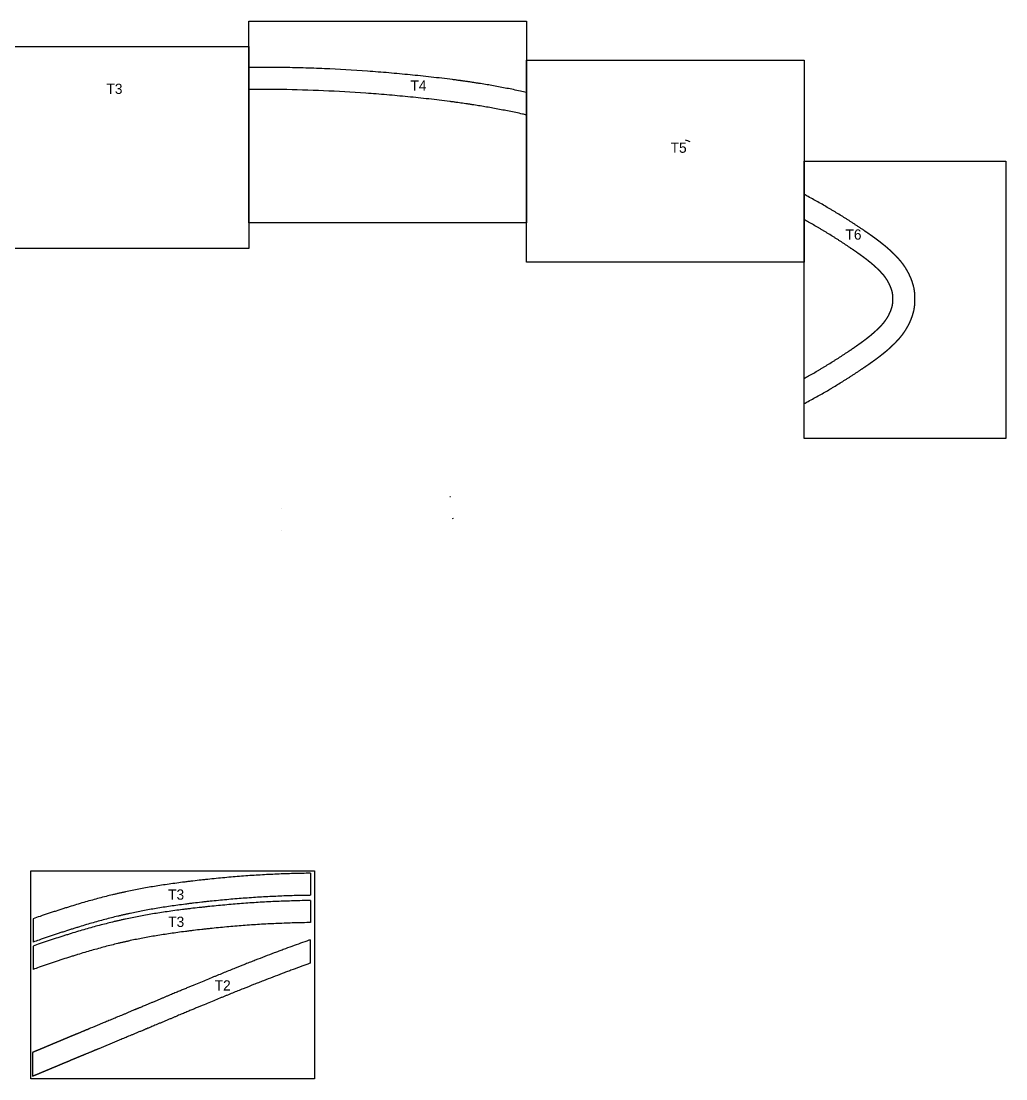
# Model space of a CAD drawing. Header units: inches. Extents: x -258 to 221, y -290 to -19.
# Drawn here: x 63.8 to 219.9, y -290.1 to -122.3 of the extents above; entities that cross this region are included whole.
import ezdxf

# ---------------------------------------------------------------- set-up
doc = ezdxf.new("R2010")
doc.units = ezdxf.units.IN
doc.header["$MEASUREMENT"] = 0

msp = doc.modelspace()

# ---------------------------------------------------------------- linework, layer by layer
at = {"color": 7, "linetype": 'Continuous', "lineweight": 25}
for p, q in [((132.31, -131.61), (132.18, -131.59)), ((131.86, -135.08), (131.73, -135.07)), ((131.73, -197.71), (131.86, -197.69)), ((105.05, -199.6), (105.06, -199.6)), ((132.18, -201.18), (132.31, -201.16)), ((105.1, -203.1), (105.12, -203.1))]:
    msp.add_line(p, q, dxfattribs=at)
for p, q in [((109.67, -257.45), (109.67, -260.95)), ((109.67, -261.77), (109.67, -265.27)), ((65.67, -264.67), (65.67, -268.38)), ((109.59, -268.01), (109.59, -271.72)), ((65.67, -269), (65.67, -272.71)), ((65.59, -285.87), (65.59, -289.66))]:
    msp.add_line(p, q)
for points in [[(99.89, -122.32), (143.89, -122.32), (143.89, -154.32), (99.89, -154.32)], [(55.89, -126.35), (99.89, -126.35), (99.89, -158.35), (55.89, -158.35)], [(143.89, -128.52), (187.89, -128.52), (187.89, -160.52), (143.89, -160.52)], [(187.89, -144.52), (219.89, -144.52), (219.89, -188.52), (187.89, -188.52)], [(65.3, -257.05), (110.3, -257.05), (110.3, -290.05), (65.3, -290.05)]]:
    msp.add_lwpolyline(points, close=True)
for points, degree, knots in [([(105.1, -129.67), (105.07, -129.67), (105, -129.67), (104.86, -129.67), (104.63, -129.66), (104.31, -129.66), (104.01, -129.66), (103.77, -129.65), (103.55, -129.65), (103.26, -129.65), (102.81, -129.65), (102.24, -129.65), (101.57, -129.65), (100.89, -129.65), (100.33, -129.66), (100, -129.66), (99.89, -129.67)], 3, [-0.00000721, -0.00000721, -0.00000721, -0.00000721, 0.00096936, 0.00194593, 0.00389907, 0.00780535, 0.01171163, 0.01366477, 0.01561791, 0.01952419, 0.02343047, 0.03124303, 0.03905559, 0.04686815, 0.05468071, 0.05851507, 0.05851507, 0.05851507, 0.05851507]), ([(132.18, -131.59), (131.05, -131.45), (128.8, -131.18), (125.43, -130.83), (122.05, -130.52), (117.54, -130.16), (113.02, -129.9), (108.5, -129.73), (106.23, -129.69), (105.1, -129.67)], 3, [-0.000013, -0.000013, -0.000013, -0.000013, 0.125058, 0.250129, 0.3752, 0.500271, 0.750413, 0.875484, 1.000555, 1.000555, 1.000555, 1.000555]), ([(143.89, -133.61), (143.56, -133.54), (142.52, -133.32), (140.79, -132.97), (139.03, -132.64), (137.64, -132.4), (136.78, -132.26), (136.09, -132.15), (135.57, -132.07), (135.05, -131.99), (134.53, -131.91), (134.09, -131.85), (133.74, -131.8), (133.52, -131.77), (133.35, -131.75), (133.17, -131.72), (132.93, -131.69), (132.68, -131.66), (132.47, -131.63), (132.36, -131.62), (132.31, -131.61)], 3, [0.8298899, 0.8298899, 0.8298899, 0.8298899, 0.843759, 0.8750098, 0.9062607, 0.9218861, 0.9375115, 0.9453243, 0.953137, 0.9609497, 0.9687624, 0.9765751, 0.9804815, 0.9843878, 0.986341, 0.9882942, 0.9922005, 0.9961069, 0.9980601, 1.0000133, 1.0000133, 1.0000133, 1.0000133]), ([(105.05, -133.17), (105.02, -133.17), (104.95, -133.17), (104.82, -133.17), (104.65, -133.16), (104.46, -133.16), (104.21, -133.16), (103.91, -133.16), (103.47, -133.15), (102.91, -133.15), (102.24, -133.15), (101.58, -133.15), (100.92, -133.15), (100.35, -133.16), (100.01, -133.16), (99.89, -133.17)], 3, [0.00000335, 0.00000335, 0.00000335, 0.00000335, 0.00097991, 0.00195647, 0.00390959, 0.00586271, 0.00781582, 0.01172206, 0.01562829, 0.02344077, 0.03125324, 0.03906571, 0.04687818, 0.05469065, 0.05906756, 0.05906756, 0.05906756, 0.05906756]), ([(131.73, -135.07), (130.63, -134.92), (128.41, -134.66), (125.08, -134.31), (121.75, -134), (117.3, -133.65), (111.74, -133.33), (107.28, -133.2), (105.05, -133.17)], 3, [0, 0, 0, 0, 0.125064, 0.250128, 0.375193, 0.500257, 0.750385, 1.000514, 1.000514, 1.000514, 1.000514]), ([(143.89, -137.19), (143.68, -137.14), (143.12, -137.02), (141.86, -136.75), (140.12, -136.41), (138.41, -136.09), (137.06, -135.85), (136.22, -135.72), (135.55, -135.61), (135.04, -135.53), (134.53, -135.45), (134.02, -135.38), (133.51, -135.31), (133.09, -135.25), (132.75, -135.2), (132.47, -135.16), (132.22, -135.13), (132.02, -135.1), (131.91, -135.09), (131.86, -135.08)], 3, [0.819116, 0.819116, 0.819116, 0.819116, 0.8281186, 0.8437432, 0.8749926, 0.9062419, 0.9218666, 0.9374913, 0.9453036, 0.953116, 0.9609283, 0.9687406, 0.976553, 0.9843653, 0.9882715, 0.9921777, 0.9960838, 0.9980369, 0.99999, 0.99999, 0.99999, 0.99999]), ([(197.7, -155.73), (197.68, -155.71), (197.63, -155.68), (197.53, -155.61), (197.42, -155.53), (197.3, -155.45), (197.17, -155.36), (197.01, -155.25), (196.81, -155.12), (196.61, -154.99), (196.42, -154.86), (196.22, -154.73), (195.96, -154.55), (195.63, -154.34), (195.23, -154.08), (194.83, -153.82), (194.29, -153.49), (193.62, -153.07), (192.94, -152.66), (192.4, -152.33), (191.86, -152.01), (191.17, -151.61), (190.32, -151.12), (189.45, -150.64), (188.64, -150.19), (188.11, -149.91), (187.89, -149.79)], 3, [-0.0000142, -0.0000142, -0.0000142, -0.0000142, 0.0009624, 0.001939, 0.0038922, 0.0058453, 0.0077985, 0.0117049, 0.0156112, 0.0195176, 0.0234239, 0.0273303, 0.0312367, 0.0390494, 0.0468621, 0.0546748, 0.0624875, 0.0781129, 0.0937384, 0.1015511, 0.1093638, 0.1249892, 0.1406147, 0.1562401, 0.1718655, 0.1829995, 0.1829995, 0.1829995, 0.1829995]), ([(195.72, -158.61), (195.71, -158.6), (195.68, -158.59), (195.63, -158.55), (195.57, -158.51), (195.51, -158.47), (195.43, -158.41), (195.33, -158.35), (195.21, -158.26), (195.05, -158.15), (194.86, -158.03), (194.67, -157.9), (194.48, -157.77), (194.29, -157.65), (194.04, -157.48), (193.72, -157.27), (193.33, -157.02), (192.95, -156.78), (192.43, -156.45), (191.78, -156.05), (191.13, -155.65), (190.61, -155.34), (190.09, -155.03), (189.42, -154.64), (188.64, -154.2), (188.13, -153.91), (187.89, -153.77)], 3, [0.0000108, 0.0000108, 0.0000108, 0.0000108, 0.000499, 0.0009873, 0.0019638, 0.0029404, 0.0039169, 0.00587, 0.0078231, 0.0117293, 0.0156354, 0.0195416, 0.0234478, 0.0273539, 0.0312601, 0.0390724, 0.0468848, 0.0546971, 0.0625095, 0.0781341, 0.0937588, 0.1015711, 0.1093835, 0.1250082, 0.1406328, 0.1538315, 0.1538315, 0.1538315, 0.1538315]), ([(205.18, -164.04), (205.18, -164.04), (205.17, -164.02), (205.16, -163.99), (205.15, -163.94), (205.11, -163.84), (205.05, -163.63), (204.93, -163.31), (204.8, -162.99), (204.71, -162.78), (204.65, -162.67), (204.61, -162.58), (204.57, -162.49), (204.52, -162.39), (204.42, -162.19), (204.26, -161.9), (204.08, -161.61), (203.96, -161.4), (203.85, -161.24), (203.74, -161.08), (203.63, -160.92), (203.52, -160.78), (203.45, -160.68), (203.39, -160.61), (203.33, -160.53), (203.26, -160.44), (203.15, -160.32), (203.04, -160.19), (202.97, -160.11), (202.93, -160.06), (202.9, -160.02), (202.87, -159.99), (202.83, -159.95), (202.77, -159.88), (202.66, -159.77), (202.55, -159.65), (202.48, -159.57), (202.44, -159.53), (202.4, -159.5), (202.37, -159.47), (202.34, -159.43), (202.27, -159.36), (202.16, -159.26), (202.05, -159.15), (201.97, -159.07), (201.91, -159.01), (201.85, -158.96), (201.77, -158.88), (201.63, -158.75), (201.44, -158.58), (201.27, -158.44), (201.14, -158.32), (201.03, -158.22), (200.96, -158.16), (200.91, -158.13), (200.88, -158.1), (200.85, -158.07), (200.81, -158.04), (200.74, -157.98), (200.6, -157.86), (200.4, -157.71), (200.24, -157.57), (200.1, -157.47), (199.98, -157.37), (199.9, -157.31), (199.86, -157.28), (199.84, -157.27), (199.82, -157.25), (199.81, -157.24), (199.79, -157.23), (199.75, -157.2), (199.68, -157.15), (199.57, -157.06), (199.45, -156.97), (199.31, -156.87), (199.18, -156.77), (199.04, -156.67), (198.92, -156.59), (198.84, -156.53), (198.8, -156.5), (198.78, -156.48), (198.76, -156.47), (198.75, -156.46), (198.73, -156.45), (198.7, -156.42), (198.64, -156.39), (198.58, -156.34), (198.5, -156.29), (198.39, -156.21), (198.23, -156.09), (197.92, -155.88), (197.7, -155.73)], 2, [-0.000723, -0.000723, -0.000723, 0.000744, 0.00221, 0.005142, 0.011006, 0.022735, 0.046192, 0.077468, 0.100926, 0.112654, 0.120473, 0.128293, 0.136112, 0.14784, 0.171298, 0.202574, 0.226031, 0.241669, 0.257308, 0.272946, 0.288584, 0.300313, 0.308132, 0.315951, 0.32377, 0.335499, 0.351137, 0.362865, 0.36873, 0.372639, 0.376549, 0.380458, 0.386323, 0.398051, 0.413689, 0.425418, 0.431282, 0.435192, 0.439102, 0.443011, 0.448875, 0.460604, 0.476242, 0.487971, 0.49579, 0.503609, 0.511428, 0.523157, 0.546614, 0.570071, 0.58571, 0.601348, 0.613076, 0.618941, 0.62285, 0.62676, 0.630669, 0.636534, 0.648262, 0.67172, 0.695177, 0.710815, 0.726453, 0.738182, 0.744046, 0.746978, 0.748933, 0.750888, 0.752843, 0.755775, 0.761639, 0.773368, 0.789006, 0.804644, 0.820282, 0.835921, 0.851559, 0.863287, 0.869152, 0.872084, 0.874039, 0.875993, 0.877948, 0.88088, 0.886745, 0.894564, 0.902383, 0.914111, 0.92975, 0.953207, 1.000122, 1.000122, 1.000122]), ([(201.82, -165.03), (201.77, -164.86), (201.66, -164.56), (201.57, -164.35), (201.51, -164.2), (201.45, -164.08), (201.39, -163.96), (201.32, -163.82), (201.18, -163.56), (200.97, -163.23), (200.81, -162.99), (200.71, -162.86), (200.64, -162.77), (200.59, -162.71), (200.55, -162.65), (200.47, -162.57), (200.4, -162.48), (200.35, -162.42), (200.32, -162.39), (200.29, -162.36), (200.27, -162.34), (200.24, -162.31), (200.19, -162.25), (200.11, -162.17), (200.03, -162.08), (199.97, -162.02), (199.94, -161.98), (199.91, -161.95), (199.88, -161.93), (199.85, -161.9), (199.8, -161.84), (199.71, -161.75), (199.6, -161.65), (199.49, -161.55), (199.39, -161.45), (199.26, -161.33), (199.07, -161.16), (198.88, -160.99), (198.75, -160.88), (198.69, -160.83), (198.65, -160.8), (198.63, -160.77), (198.6, -160.75), (198.57, -160.72), (198.51, -160.67), (198.38, -160.57), (198.21, -160.44), (198.07, -160.32), (197.95, -160.23), (197.84, -160.14), (197.77, -160.09), (197.73, -160.06), (197.7, -160.03), (197.67, -160.01), (197.64, -159.99), (197.57, -159.94), (197.47, -159.86), (197.36, -159.78), (197.24, -159.69), (197.11, -159.6), (196.99, -159.51), (196.87, -159.42), (196.8, -159.37), (196.76, -159.34), (196.74, -159.33), (196.73, -159.32), (196.71, -159.31), (196.7, -159.3), (196.66, -159.27), (196.6, -159.23), (196.5, -159.16), (196.38, -159.07), (196.23, -158.96), (195.93, -158.76), (195.72, -158.61)], 2, [0.0006758, 0.0006758, 0.0006758, 0.0475148, 0.0787408, 0.1021603, 0.1177733, 0.1333863, 0.1489993, 0.1724188, 0.2192578, 0.2660968, 0.2895163, 0.3051293, 0.316839, 0.3246455, 0.3363552, 0.3519682, 0.363678, 0.3695329, 0.3734361, 0.3773394, 0.3812426, 0.3870975, 0.3988072, 0.4144202, 0.42613, 0.4319849, 0.4358881, 0.4397914, 0.4436946, 0.4495495, 0.4612592, 0.4768722, 0.4924852, 0.5080982, 0.5237112, 0.5471307, 0.5783567, 0.6017762, 0.6134859, 0.6193408, 0.6232441, 0.6271473, 0.6310506, 0.6369054, 0.6486152, 0.6720347, 0.6954542, 0.7110672, 0.7266802, 0.7383899, 0.7442448, 0.748148, 0.7520513, 0.7559545, 0.7618094, 0.7735192, 0.7891322, 0.8047452, 0.8203582, 0.8359711, 0.8515841, 0.8632939, 0.8691488, 0.8720762, 0.8740278, 0.8759795, 0.8779311, 0.8808585, 0.8867134, 0.8984231, 0.9140361, 0.9296491, 0.9530686, 0.9999076, 0.9999076, 0.9999076]), ([(205.44, -165.45), (205.44, -165.45), (205.44, -165.45), (205.44, -165.44), (205.44, -165.43), (205.44, -165.4), (205.43, -165.35), (205.43, -165.28), (205.42, -165.21), (205.41, -165.15), (205.4, -165.11), (205.4, -165.06), (205.39, -165), (205.37, -164.9), (205.35, -164.75), (205.31, -164.57), (205.28, -164.42), (205.25, -164.32), (205.24, -164.26), (205.22, -164.2), (205.21, -164.14), (205.19, -164.09), (205.19, -164.07), (205.18, -164.05), (205.18, -164.05), (205.18, -164.04)], 3, [-0.002562, -0.002562, -0.002562, -0.002562, 0.001377, 0.005316, 0.013193, 0.028949, 0.06046, 0.123483, 0.186505, 0.218017, 0.249528, 0.281039, 0.312551, 0.375573, 0.501618, 0.627663, 0.753709, 0.816731, 0.848242, 0.879754, 0.942776, 0.974288, 0.990043, 0.997921, 1.005799, 1.005799, 1.005799, 1.005799]), ([(201.96, -165.77), (201.96, -165.75), (201.95, -165.71), (201.95, -165.66), (201.94, -165.62), (201.94, -165.6), (201.94, -165.58), (201.93, -165.55), (201.93, -165.52), (201.92, -165.47), (201.91, -165.41), (201.9, -165.34), (201.89, -165.3), (201.88, -165.25), (201.87, -165.21), (201.86, -165.17), (201.85, -165.15), (201.85, -165.13), (201.85, -165.12), (201.84, -165.11), (201.84, -165.08), (201.83, -165.06), (201.82, -165.04), (201.82, -165.03)], 3, [0.0023835, 0.0023835, 0.0023835, 0.0023835, 0.0644018, 0.12642, 0.1884382, 0.2194473, 0.2504564, 0.2814655, 0.3124747, 0.3744929, 0.4985293, 0.5605475, 0.6225658, 0.684584, 0.7466022, 0.8086204, 0.8396295, 0.8551341, 0.8706386, 0.9016478, 0.9326569, 0.963666, 0.9946751, 0.9946751, 0.9946751, 0.9946751]), ([(201.96, -167), (201.96, -166.95), (201.97, -166.85), (201.98, -166.65), (201.98, -166.44), (201.98, -166.22), (201.98, -166.07), (201.97, -165.92), (201.96, -165.82), (201.96, -165.77)], 3, [0.00007817, 0.00007817, 0.00007817, 0.00007817, 0.00482458, 0.00957099, 0.01906381, 0.02381022, 0.02855663, 0.03330304, 0.03804945, 0.03804945, 0.03804945, 0.03804945]), ([(205.44, -167.32), (205.44, -167.32), (205.44, -167.31), (205.44, -167.3), (205.45, -167.28), (205.45, -167.25), (205.45, -167.18), (205.46, -167.04), (205.48, -166.76), (205.48, -166.5), (205.48, -166.27), (205.48, -166.12), (205.47, -165.93), (205.46, -165.73), (205.45, -165.59), (205.45, -165.52), (205.45, -165.49), (205.44, -165.47), (205.44, -165.46), (205.44, -165.46), (205.44, -165.45), (205.44, -165.45)], 3, [-0.00008231, -0.00008231, -0.00008231, -0.00008231, 0.00006722, 0.00021674, 0.0005158, 0.00111391, 0.00231013, 0.00470256, 0.00948744, 0.01905718, 0.02144962, 0.02384205, 0.02862693, 0.0334118, 0.03580424, 0.03700045, 0.03759856, 0.03789762, 0.03804715, 0.03812191, 0.03819667, 0.03819667, 0.03819667, 0.03819667]), ([(201.82, -167.74), (201.82, -167.73), (201.83, -167.71), (201.84, -167.68), (201.84, -167.67), (201.84, -167.66), (201.85, -167.65), (201.85, -167.65), (201.85, -167.64), (201.85, -167.64), (201.85, -167.62), (201.86, -167.6), (201.86, -167.58), (201.87, -167.55), (201.88, -167.52), (201.89, -167.46), (201.9, -167.4), (201.91, -167.34), (201.92, -167.29), (201.93, -167.25), (201.93, -167.23), (201.93, -167.21), (201.94, -167.2), (201.94, -167.19), (201.94, -167.17), (201.94, -167.15), (201.95, -167.11), (201.95, -167.06), (201.96, -167.02), (201.96, -167)], 3, [0.004947, 0.004947, 0.004947, 0.004947, 0.0359617, 0.0669765, 0.0979913, 0.1134986, 0.1212523, 0.1251292, 0.129006, 0.1445134, 0.1600208, 0.1910356, 0.2220503, 0.2530651, 0.3150946, 0.3771241, 0.5011832, 0.5632127, 0.6252423, 0.6872718, 0.7182865, 0.7337939, 0.7493013, 0.7648087, 0.7803161, 0.8113308, 0.8733604, 0.9353899, 0.9974194, 0.9974194, 0.9974194, 0.9974194]), ([(205.18, -168.73), (205.18, -168.72), (205.18, -168.72), (205.19, -168.7), (205.19, -168.68), (205.2, -168.64), (205.22, -168.6), (205.23, -168.56), (205.24, -168.51), (205.25, -168.46), (205.28, -168.35), (205.31, -168.2), (205.35, -168.02), (205.37, -167.87), (205.39, -167.77), (205.4, -167.71), (205.4, -167.66), (205.41, -167.62), (205.42, -167.56), (205.43, -167.49), (205.43, -167.42), (205.44, -167.37), (205.44, -167.34), (205.44, -167.33), (205.44, -167.32), (205.44, -167.32), (205.44, -167.32)], 3, [-0.005576, -0.005576, -0.005576, -0.005576, 0.002302, 0.01018, 0.025936, 0.057447, 0.088959, 0.12047, 0.151982, 0.183493, 0.246516, 0.372562, 0.498608, 0.624654, 0.687677, 0.719189, 0.7507, 0.782212, 0.813723, 0.876746, 0.939769, 0.971281, 0.987036, 0.994914, 0.998853, 1.002792, 1.002792, 1.002792, 1.002792]), ([(195.72, -174.16), (195.93, -174.01), (196.22, -173.81), (196.38, -173.7), (196.5, -173.62), (196.6, -173.54), (196.66, -173.5), (196.7, -173.48), (196.71, -173.46), (196.73, -173.45), (196.74, -173.44), (196.76, -173.43), (196.8, -173.4), (196.87, -173.35), (196.99, -173.27), (197.11, -173.17), (197.24, -173.08), (197.36, -172.99), (197.47, -172.91), (197.58, -172.83), (197.64, -172.78), (197.67, -172.76), (197.7, -172.74), (197.73, -172.71), (197.77, -172.68), (197.84, -172.63), (197.95, -172.55), (198.07, -172.45), (198.21, -172.34), (198.38, -172.2), (198.51, -172.1), (198.57, -172.05), (198.6, -172.02), (198.63, -172), (198.65, -171.97), (198.69, -171.94), (198.75, -171.89), (198.88, -171.78), (199.07, -171.61), (199.26, -171.44), (199.39, -171.32), (199.5, -171.22), (199.6, -171.12), (199.71, -171.02), (199.8, -170.93), (199.85, -170.87), (199.88, -170.84), (199.91, -170.82), (199.94, -170.79), (199.97, -170.76), (200.03, -170.7), (200.11, -170.61), (200.2, -170.52), (200.25, -170.46), (200.27, -170.44), (200.29, -170.41), (200.32, -170.39), (200.35, -170.35), (200.4, -170.29), (200.47, -170.21), (200.55, -170.12), (200.6, -170.06), (200.64, -170), (200.71, -169.91), (200.81, -169.78), (200.97, -169.54), (201.18, -169.21), (201.32, -168.95), (201.39, -168.81), (201.45, -168.69), (201.51, -168.57), (201.58, -168.42), (201.66, -168.21), (201.77, -167.91), (201.82, -167.74)], 2, [0.0000881, 0.0000881, 0.0000881, 0.0469268, 0.0703461, 0.085959, 0.1015719, 0.1132815, 0.1191364, 0.1220638, 0.1240154, 0.125967, 0.1279186, 0.130846, 0.1367008, 0.1484105, 0.1640234, 0.1796363, 0.1952492, 0.210862, 0.2264749, 0.2381846, 0.2440394, 0.2479426, 0.2518458, 0.2557491, 0.2616039, 0.2733136, 0.2889264, 0.3045393, 0.3279586, 0.351378, 0.3630876, 0.3689425, 0.3728457, 0.3767489, 0.3806521, 0.3865069, 0.3982166, 0.4216359, 0.4528617, 0.476281, 0.4918939, 0.5075068, 0.5231196, 0.5387325, 0.5504422, 0.556297, 0.5602002, 0.5641035, 0.5680067, 0.5738615, 0.5855712, 0.6011841, 0.6128937, 0.6187485, 0.6226518, 0.626555, 0.6304582, 0.636313, 0.6480227, 0.6636356, 0.6753452, 0.6831517, 0.6948613, 0.7104742, 0.7338935, 0.7807322, 0.8275708, 0.8509901, 0.866603, 0.8822159, 0.8978288, 0.9212481, 0.9524739, 0.9993125, 0.9993125, 0.9993125]), ([(197.7, -177.04), (197.92, -176.89), (198.23, -176.68), (198.39, -176.56), (198.52, -176.47), (198.63, -176.4), (198.7, -176.35), (198.73, -176.32), (198.75, -176.31), (198.76, -176.3), (198.78, -176.29), (198.8, -176.27), (198.84, -176.24), (198.92, -176.19), (199.04, -176.1), (199.18, -176), (199.31, -175.9), (199.45, -175.8), (199.57, -175.71), (199.69, -175.62), (199.76, -175.57), (199.79, -175.54), (199.81, -175.53), (199.82, -175.52), (199.84, -175.5), (199.86, -175.49), (199.9, -175.46), (199.98, -175.4), (200.1, -175.3), (200.24, -175.2), (200.4, -175.07), (200.6, -174.91), (200.74, -174.79), (200.81, -174.73), (200.85, -174.7), (200.88, -174.67), (200.91, -174.65), (200.96, -174.61), (201.03, -174.55), (201.15, -174.45), (201.28, -174.34), (201.44, -174.19), (201.63, -174.02), (201.77, -173.89), (201.85, -173.82), (201.91, -173.76), (201.97, -173.7), (202.05, -173.62), (202.16, -173.51), (202.27, -173.41), (202.34, -173.34), (202.37, -173.3), (202.4, -173.27), (202.44, -173.24), (202.48, -173.2), (202.55, -173.12), (202.66, -173.01), (202.77, -172.89), (202.83, -172.82), (202.87, -172.78), (202.9, -172.75), (202.93, -172.71), (202.97, -172.66), (203.05, -172.58), (203.15, -172.46), (203.26, -172.33), (203.33, -172.24), (203.39, -172.16), (203.45, -172.09), (203.53, -171.99), (203.63, -171.85), (203.74, -171.69), (203.85, -171.53), (203.96, -171.37), (204.08, -171.17), (204.26, -170.88), (204.42, -170.58), (204.52, -170.39), (204.57, -170.28), (204.61, -170.19), (204.66, -170.1), (204.71, -169.99), (204.8, -169.78), (204.93, -169.46), (205.05, -169.14), (205.12, -168.93), (205.15, -168.83), (205.16, -168.78), (205.17, -168.75), (205.18, -168.73), (205.18, -168.73)], 2, [-0.000116, -0.000116, -0.000116, 0.046799, 0.070257, 0.085895, 0.101534, 0.113263, 0.119127, 0.122059, 0.124014, 0.125969, 0.127924, 0.130856, 0.13672, 0.148449, 0.164088, 0.179726, 0.195364, 0.211003, 0.226641, 0.23837, 0.244234, 0.247167, 0.249121, 0.251076, 0.253031, 0.255963, 0.261828, 0.273556, 0.289195, 0.304833, 0.328291, 0.351749, 0.363477, 0.369342, 0.373251, 0.377161, 0.381071, 0.386935, 0.398664, 0.414302, 0.429941, 0.453398, 0.476856, 0.488585, 0.496404, 0.504223, 0.512042, 0.523771, 0.53941, 0.551138, 0.557003, 0.560913, 0.564822, 0.568732, 0.574596, 0.586325, 0.601963, 0.613692, 0.619557, 0.623466, 0.627376, 0.631285, 0.63715, 0.648879, 0.664517, 0.676246, 0.684065, 0.691884, 0.699703, 0.711432, 0.727071, 0.742709, 0.758348, 0.773986, 0.797444, 0.82872, 0.852178, 0.863907, 0.871726, 0.879545, 0.887365, 0.899093, 0.922551, 0.953828, 0.977285, 0.989014, 0.994879, 0.997811, 0.999277, 1.000743, 1.000743, 1.000743]), ([(187.89, -179), (188.13, -178.86), (188.65, -178.57), (189.43, -178.13), (190.09, -177.74), (190.61, -177.43), (191.13, -177.12), (191.78, -176.72), (192.43, -176.32), (192.95, -175.99), (193.33, -175.75), (193.72, -175.5), (194.04, -175.29), (194.29, -175.12), (194.48, -175), (194.67, -174.87), (194.86, -174.75), (195.02, -174.64), (195.14, -174.55), (195.24, -174.49), (195.34, -174.42), (195.46, -174.34), (195.56, -174.27), (195.65, -174.21), (195.7, -174.17), (195.72, -174.16)], 3, [0.8460109, 0.8460109, 0.8460109, 0.8460109, 0.8593667, 0.8749914, 0.8906161, 0.8984284, 0.9062408, 0.9218655, 0.9374902, 0.9453025, 0.9531148, 0.9609272, 0.9687395, 0.9726457, 0.9765519, 0.980458, 0.9843642, 0.9882704, 0.9902235, 0.9921765, 0.9941296, 0.9960827, 0.9980358, 0.9990123, 0.9999889, 0.9999889, 0.9999889, 0.9999889]), ([(187.89, -182.98), (188.11, -182.86), (188.64, -182.58), (189.46, -182.13), (190.33, -181.64), (191.18, -181.16), (191.87, -180.76), (192.41, -180.44), (192.95, -180.11), (193.62, -179.7), (194.29, -179.28), (194.83, -178.95), (195.23, -178.69), (195.63, -178.43), (195.96, -178.22), (196.22, -178.04), (196.42, -177.91), (196.61, -177.78), (196.81, -177.65), (196.97, -177.54), (197.11, -177.45), (197.21, -177.38), (197.32, -177.31), (197.43, -177.23), (197.54, -177.15), (197.63, -177.09), (197.68, -177.06), (197.7, -177.04)], 3, [0.8168184, 0.8168184, 0.8168184, 0.8168184, 0.8281351, 0.8437605, 0.8593859, 0.8750113, 0.8906367, 0.8984494, 0.9062622, 0.9218876, 0.937513, 0.9453257, 0.9531384, 0.9609511, 0.9687638, 0.9726702, 0.9765765, 0.9804829, 0.9843892, 0.9882956, 0.9902488, 0.992202, 0.9941551, 0.9961083, 0.9980615, 0.9990381, 1.0000147, 1.0000147, 1.0000147, 1.0000147]), ([(109.67, -257.45), (109.55, -257.45), (108.99, -257.46), (107.98, -257.47), (106.65, -257.51), (105.32, -257.55), (104, -257.61), (102.69, -257.67), (100.93, -257.77), (98.72, -257.92), (96.5, -258.11), (94.71, -258.28), (93.59, -258.39), (92.68, -258.49), (91.79, -258.59), (90.9, -258.69), (90.03, -258.8), (89.17, -258.91), (88.13, -259.05), (86.93, -259.22), (85.76, -259.39), (84.62, -259.58), (83.51, -259.77), (82.43, -259.97), (81.38, -260.17), (80.51, -260.36), (79.82, -260.51), (79.31, -260.62), (78.8, -260.74), (78.11, -260.9), (77.24, -261.12), (76.17, -261.39), (75.09, -261.69), (73.98, -262), (72.85, -262.33), (71.89, -262.62), (71.12, -262.86), (70.33, -263.11), (69.52, -263.37), (68.69, -263.64), (67.85, -263.92), (66.84, -264.26), (66.04, -264.54), (65.67, -264.67)], 3, [0.0585151, 0.0585151, 0.0585151, 0.0585151, 0.0624933, 0.0781184, 0.0937435, 0.1093686, 0.1249937, 0.1406189, 0.156244, 0.1874942, 0.2187445, 0.2343696, 0.2499947, 0.2578073, 0.2656198, 0.281245, 0.2890575, 0.2968701, 0.3124952, 0.3281203, 0.3437454, 0.3593706, 0.3749957, 0.3906208, 0.4062459, 0.421871, 0.4296836, 0.4374962, 0.4453087, 0.4531213, 0.4687464, 0.4843715, 0.4999966, 0.5156218, 0.5312469, 0.546872, 0.5546846, 0.5624971, 0.5781222, 0.5859348, 0.5937474, 0.6093725, 0.6227187, 0.6227187, 0.6227187, 0.6227187]), ([(109.67, -260.95), (109.57, -260.95), (109.03, -260.96), (108.06, -260.97), (106.75, -261.01), (105.45, -261.05), (104.16, -261.11), (102.87, -261.17), (101.15, -261.27), (98.98, -261.42), (96.81, -261.6), (95.05, -261.76), (93.95, -261.88), (93.06, -261.97), (92.18, -262.07), (91.32, -262.17), (90.46, -262.27), (89.62, -262.38), (88.6, -262.52), (87.44, -262.68), (86.3, -262.85), (85.2, -263.03), (84.12, -263.21), (83.08, -263.41), (82.07, -263.61), (81.24, -263.78), (80.58, -263.92), (80.09, -264.03), (79.59, -264.15), (78.93, -264.3), (78.09, -264.51), (77.07, -264.78), (76.02, -265.06), (74.95, -265.36), (73.85, -265.68), (72.92, -265.97), (72.16, -266.2), (71.39, -266.44), (70.6, -266.7), (69.79, -266.97), (68.96, -267.24), (67.91, -267.59), (66.75, -268), (65.99, -268.27), (65.67, -268.38)], 3, [0.0590676, 0.0590676, 0.0590676, 0.0590676, 0.0625031, 0.0781281, 0.093753, 0.1093779, 0.1250029, 0.1406278, 0.1562528, 0.1875027, 0.2187525, 0.2343775, 0.2500024, 0.2578149, 0.2656274, 0.2812523, 0.2890648, 0.2968772, 0.3125022, 0.3281271, 0.3437521, 0.359377, 0.375002, 0.3906269, 0.4062518, 0.4218768, 0.4296893, 0.4375017, 0.4453142, 0.4531267, 0.4687516, 0.4843766, 0.5000015, 0.5156264, 0.5312514, 0.5468763, 0.5546888, 0.5625013, 0.5781262, 0.5859387, 0.5937511, 0.6093761, 0.625001, 0.6366288, 0.6366288, 0.6366288, 0.6366288]), ([(109.67, -261.77), (109.55, -261.77), (108.99, -261.78), (107.99, -261.8), (106.65, -261.84), (105.33, -261.88), (104.01, -261.93), (102.69, -262), (100.93, -262.1), (98.72, -262.25), (96.5, -262.44), (94.71, -262.61), (93.59, -262.72), (92.69, -262.82), (91.79, -262.92), (90.91, -263.02), (90.03, -263.13), (89.17, -263.23), (88.13, -263.37), (86.93, -263.54), (85.76, -263.72), (84.62, -263.9), (83.51, -264.09), (82.43, -264.29), (81.38, -264.5), (80.51, -264.68), (79.82, -264.83), (79.31, -264.95), (78.8, -265.06), (78.11, -265.23), (77.24, -265.44), (76.18, -265.72), (75.09, -266.01), (73.99, -266.32), (72.86, -266.65), (71.9, -266.94), (71.12, -267.19), (70.33, -267.44), (69.52, -267.7), (68.69, -267.97), (67.85, -268.25), (66.84, -268.59), (66.04, -268.87), (65.67, -269)], 3, [0.0585151, 0.0585151, 0.0585151, 0.0585151, 0.0624933, 0.0781184, 0.0937435, 0.1093686, 0.1249937, 0.1406189, 0.156244, 0.1874942, 0.2187445, 0.2343696, 0.2499947, 0.2578073, 0.2656198, 0.281245, 0.2890575, 0.2968701, 0.3124952, 0.3281203, 0.3437454, 0.3593706, 0.3749957, 0.3906208, 0.4062459, 0.421871, 0.4296836, 0.4374962, 0.4453087, 0.4531213, 0.4687464, 0.4843715, 0.4999966, 0.5156218, 0.5312469, 0.546872, 0.5546846, 0.5624971, 0.5781222, 0.5859348, 0.5937474, 0.6093725, 0.6227187, 0.6227187, 0.6227187, 0.6227187]), ([(109.67, -265.27), (109.57, -265.27), (109.04, -265.28), (108.06, -265.3), (106.76, -265.33), (105.46, -265.38), (104.16, -265.43), (102.87, -265.49), (101.15, -265.59), (98.99, -265.74), (96.81, -265.92), (95.05, -266.09), (93.95, -266.2), (93.07, -266.3), (92.19, -266.39), (91.32, -266.5), (90.46, -266.6), (89.62, -266.71), (88.6, -266.84), (87.44, -267.01), (86.3, -267.18), (85.2, -267.36), (84.13, -267.54), (83.08, -267.73), (82.07, -267.93), (81.24, -268.1), (80.58, -268.25), (80.09, -268.36), (79.6, -268.47), (78.94, -268.63), (78.1, -268.84), (77.07, -269.1), (76.03, -269.39), (74.95, -269.69), (73.86, -270.01), (72.92, -270.29), (72.16, -270.53), (71.39, -270.77), (70.6, -271.02), (69.79, -271.29), (68.96, -271.57), (67.92, -271.92), (66.75, -272.33), (65.99, -272.59), (65.67, -272.71)], 3, [0.0590676, 0.0590676, 0.0590676, 0.0590676, 0.0625031, 0.0781281, 0.093753, 0.1093779, 0.1250029, 0.1406278, 0.1562528, 0.1875027, 0.2187525, 0.2343775, 0.2500024, 0.2578149, 0.2656274, 0.2812523, 0.2890648, 0.2968772, 0.3125022, 0.3281271, 0.3437521, 0.359377, 0.375002, 0.3906269, 0.4062518, 0.4218768, 0.4296893, 0.4375017, 0.4453142, 0.4531267, 0.4687516, 0.4843766, 0.5000015, 0.5156264, 0.5312514, 0.5468763, 0.5546888, 0.5625013, 0.5781262, 0.5859387, 0.5937511, 0.6093761, 0.625001, 0.6366288, 0.6366288, 0.6366288, 0.6366288]), ([(109.59, -268.01), (109.53, -268.04), (109.03, -268.21), (108.08, -268.55), (106.72, -269.04), (105.56, -269.47), (104.62, -269.82), (103.66, -270.18), (102.43, -270.65), (101.17, -271.14), (100.13, -271.55), (99.07, -271.96), (97.98, -272.4), (96.85, -272.85), (95.98, -273.21), (95.24, -273.51), (94.64, -273.75), (94.03, -274), (93.23, -274.33), (92.22, -274.75), (91.35, -275.11), (90.62, -275.41), (90.16, -275.6), (89.78, -275.76), (89.39, -275.92), (88.87, -276.14), (88.17, -276.43), (87.54, -276.7), (87, -276.92), (86.58, -277.1), (86.14, -277.28), (85.77, -277.44), (85.46, -277.57), (85.22, -277.67), (84.98, -277.77), (84.73, -277.87), (84.49, -277.97), (84.19, -278.1), (83.83, -278.25), (83.45, -278.41), (83.12, -278.55), (82.83, -278.67), (82.59, -278.77), (82.42, -278.84), (82.31, -278.89), (82.24, -278.92), (82.18, -278.94), (82.09, -278.98), (81.98, -279.03), (81.85, -279.08), (81.68, -279.15), (81.47, -279.24), (81.23, -279.34), (80.91, -279.47), (80.53, -279.64), (80.16, -279.79), (79.88, -279.91), (79.6, -280.02), (79.27, -280.16), (78.87, -280.33), (78.47, -280.49), (78.09, -280.65), (77.58, -280.86), (76.96, -281.12), (75.97, -281.53), (75.23, -281.84), (74.74, -282.04)], 3, [0.6227187, 0.6227187, 0.6227187, 0.6227187, 0.6249976, 0.6406227, 0.6562478, 0.671873, 0.6796855, 0.6874981, 0.7031232, 0.7187483, 0.7265609, 0.7343734, 0.7499986, 0.7578111, 0.7656237, 0.7734362, 0.7773425, 0.7812488, 0.7890614, 0.7968739, 0.8046865, 0.8085928, 0.812499, 0.8144522, 0.8164053, 0.8203116, 0.8242179, 0.8281242, 0.8300773, 0.8320304, 0.8339836, 0.8359367, 0.8369133, 0.8378899, 0.8388664, 0.839843, 0.8408196, 0.8417961, 0.8437493, 0.8457024, 0.8476556, 0.8496087, 0.8515618, 0.853515, 0.8544916, 0.8554681, 0.8564447, 0.8574213, 0.8593744, 0.8613275, 0.8632807, 0.867187, 0.8710932, 0.8749995, 0.8828121, 0.8906246, 0.8945309, 0.8984372, 0.9062498, 0.9140623, 0.9218749, 0.9296874, 0.9375, 0.9531251, 0.9687502, 1.0000005, 1.0000005, 1.0000005, 1.0000005]), ([(109.59, -271.72), (109.48, -271.76), (108.93, -271.96), (107.92, -272.33), (106.78, -272.75), (105.85, -273.09), (104.91, -273.45), (103.69, -273.92), (102.44, -274.4), (101.41, -274.8), (100.37, -275.22), (99.28, -275.65), (98.16, -276.1), (97.3, -276.45), (96.56, -276.75), (95.97, -276.99), (95.35, -277.24), (94.56, -277.57), (93.56, -277.98), (92.69, -278.34), (91.96, -278.64), (91.5, -278.83), (91.13, -278.99), (90.74, -279.15), (90.22, -279.37), (89.52, -279.66), (88.89, -279.92), (88.35, -280.15), (87.93, -280.33), (87.5, -280.51), (87.12, -280.67), (86.81, -280.8), (86.57, -280.89), (86.33, -281), (86.09, -281.1), (85.85, -281.2), (85.54, -281.33), (85.19, -281.48), (84.81, -281.64), (84.47, -281.78), (84.18, -281.9), (83.94, -282), (83.77, -282.07), (83.66, -282.12), (83.59, -282.15), (83.53, -282.17), (83.44, -282.21), (83.33, -282.26), (83.2, -282.31), (83.03, -282.38), (82.82, -282.47), (82.58, -282.57), (82.26, -282.7), (81.88, -282.86), (81.51, -283.02), (81.23, -283.14), (80.95, -283.25), (80.61, -283.39), (80.21, -283.56), (79.82, -283.72), (79.43, -283.88), (79.05, -284.04), (78.67, -284.2), (78.18, -284.4), (77.32, -284.76), (76.58, -285.07), (76.08, -285.28)], 3, [0.6366288, 0.6366288, 0.6366288, 0.6366288, 0.640626, 0.6562509, 0.6718759, 0.6796883, 0.6875008, 0.7031257, 0.7187507, 0.7265632, 0.7343756, 0.7500006, 0.757813, 0.7656255, 0.773438, 0.7773442, 0.7812504, 0.7890629, 0.7968754, 0.8046879, 0.8085941, 0.8125003, 0.8144534, 0.8164066, 0.8203128, 0.824219, 0.8281253, 0.8300784, 0.8320315, 0.8339846, 0.8359377, 0.8369143, 0.8378909, 0.8388674, 0.839844, 0.8408205, 0.8417971, 0.8437502, 0.8457033, 0.8476565, 0.8496096, 0.8515627, 0.8535158, 0.8544924, 0.8554689, 0.8564455, 0.857422, 0.8593752, 0.8613283, 0.8632814, 0.8671876, 0.8710939, 0.8750001, 0.8828126, 0.890625, 0.8945313, 0.8984375, 0.90625, 0.9140625, 0.9218749, 0.9296874, 0.9374999, 0.9453123, 0.9531248, 0.9687498, 0.9999996, 0.9999996, 0.9999996, 0.9999996]), ([(74.74, -282.04), (73.93, -282.38), (72.9, -282.81), (72.33, -283.05), (71.79, -283.27), (71.33, -283.46), (71.02, -283.6), (70.8, -283.69), (70.67, -283.74), (70.6, -283.77), (70.58, -283.78), (70.56, -283.79), (70.51, -283.81), (70.42, -283.85), (70.27, -283.91), (70.06, -284), (69.73, -284.14), (69.29, -284.32), (68.94, -284.47), (68.76, -284.54), (68.66, -284.59), (68.57, -284.62), (68.5, -284.65), (68.44, -284.68), (68.37, -284.71), (68.18, -284.79), (67.89, -284.91), (67.58, -285.04), (67.29, -285.16), (67.05, -285.26), (66.9, -285.33), (66.78, -285.38), (66.68, -285.42), (66.61, -285.45), (66.56, -285.47), (66.51, -285.49), (66.48, -285.5), (66.46, -285.51), (66.44, -285.52), (66.44, -285.52), (66.43, -285.52), (66.42, -285.53), (66.41, -285.53), (66.39, -285.54), (66.35, -285.55), (66.3, -285.57), (66.24, -285.6), (66.14, -285.64), (66.01, -285.7), (65.86, -285.76), (65.69, -285.83), (65.59, -285.87)], 2, [-0.0000012, -0.0000012, -0.0000012, 0.0843935, 0.1181514, 0.1519092, 0.1856671, 0.2109855, 0.2278645, 0.2405237, 0.2468533, 0.2494906, 0.2505455, 0.2521279, 0.2574026, 0.2658421, 0.2785013, 0.2953802, 0.3206986, 0.346017, 0.3586762, 0.3650058, 0.3692256, 0.3734453, 0.3766101, 0.37872, 0.3839946, 0.3966538, 0.4135328, 0.4304117, 0.4472906, 0.4599499, 0.4683893, 0.4768288, 0.4831584, 0.4873781, 0.4915979, 0.4947627, 0.4968725, 0.4984549, 0.4992461, 0.4997736, 0.5003011, 0.5008285, 0.5016197, 0.5032021, 0.505312, 0.5084768, 0.5126965, 0.5190261, 0.5274656, 0.5359051, 0.547537, 0.547537, 0.547537]), ([(76.08, -285.28), (75.24, -285.63), (74.09, -286.11), (73.48, -286.36), (73.02, -286.55), (72.57, -286.74), (72.22, -286.89), (72.05, -286.96), (71.98, -286.99), (71.93, -287.01), (71.88, -287.03), (71.82, -287.05), (71.71, -287.1), (71.52, -287.18), (71.25, -287.3), (70.88, -287.45), (70.56, -287.58), (70.32, -287.68), (70.15, -287.76), (70.02, -287.81), (69.94, -287.84), (69.89, -287.86), (69.86, -287.88), (69.82, -287.9), (69.77, -287.92), (69.68, -287.95), (69.55, -288.01), (69.37, -288.09), (69.05, -288.22), (68.66, -288.38), (68.37, -288.5), (68.18, -288.58), (68.06, -288.64), (67.97, -288.67), (67.91, -288.7), (67.87, -288.71), (67.83, -288.73), (67.8, -288.74), (67.79, -288.75), (67.78, -288.75), (67.78, -288.75), (67.77, -288.76), (67.76, -288.76), (67.74, -288.77), (67.7, -288.78), (67.64, -288.81), (67.58, -288.84), (67.49, -288.87), (67.38, -288.92), (67.21, -288.99), (66.99, -289.08), (66.74, -289.18), (66.49, -289.29), (66.26, -289.38), (66.05, -289.47), (65.91, -289.53), (65.81, -289.57), (65.75, -289.59), (65.72, -289.6), (65.7, -289.61), (65.69, -289.62), (65.67, -289.62), (65.65, -289.63), (65.62, -289.65), (65.59, -289.66)], 2, [0.0000009, 0.0000009, 0.0000009, 0.088243, 0.132364, 0.161778, 0.191192, 0.2206061, 0.2389898, 0.244505, 0.2481817, 0.2518585, 0.2555352, 0.2610504, 0.2720806, 0.2867876, 0.3088481, 0.3309087, 0.3456157, 0.3566459, 0.3639994, 0.3695146, 0.3722721, 0.3741105, 0.3759489, 0.3777873, 0.3805448, 0.3860599, 0.3934135, 0.4044437, 0.4265042, 0.4485647, 0.4632718, 0.474302, 0.4816555, 0.4871706, 0.4908474, 0.4945242, 0.4972817, 0.4986605, 0.4993499, 0.4998095, 0.5002691, 0.5007287, 0.5014181, 0.5027968, 0.5055544, 0.5092312, 0.5129079, 0.518423, 0.5257766, 0.5368068, 0.5515138, 0.5662208, 0.5809278, 0.5956349, 0.6066651, 0.6140186, 0.6195337, 0.6222913, 0.6236701, 0.6245893, 0.6255085, 0.6264277, 0.6278064, 0.6304376, 0.6304376, 0.6304376])]:
    msp.add_open_spline(points, degree=degree, knots=knots, dxfattribs=at)
msp.add_open_spline([(169.86, -141.47), (169.6, -141.37), (169.35, -141.27), (169.09, -141.17)], degree=3, dxfattribs=at)

# ---------------------------------------------------------------- texts
at = {"color": 3}
for s, p in [('T3', (77.31, -133.86)), ('T4', (125.5, -133.35)), ('T5', (166.75, -143.2)), ('T6', (194.47, -156.97)), ('T3', (87.09, -261.64)), ('T3', (87.1, -265.96)), ('T2', (94.47, -276.05))]:
    msp.add_text(s, height=1.624, dxfattribs=at).set_placement(p)

doc.saveas('drawing.dxf')
